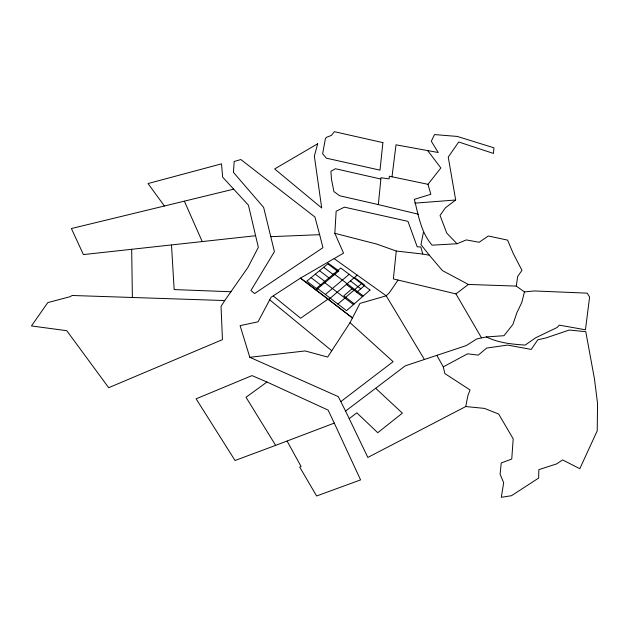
<?xml version="1.0" encoding="UTF-8"?>
<svg xmlns="http://www.w3.org/2000/svg" width="629" height="629" viewBox="0 0 629 629"><rect width="100%" height="100%" fill="white"/><g stroke="black" fill="none" stroke-linecap="round" stroke-linejoin="round"><path stroke-width="0.94" d="M345.58 411.059L338.268 396.616L249.799 357.296L240.097 325.657L258.047 321.804L271.036 297.289L300.489 278.128L343.544 253.125L334.84 233.312L336.145 211.234L344.409 207.153L407.954 221.353L417.216 246.827L420.793 246.953L422.782 254.053L429.34 255.193L442.399 270.58L468.393 284.45L516.275 286.093L524.476 291.903L534.351 290.952L587.203 293.145L589.609 297.077L585.45 329.793L559.307 325.138L557.066 327.52L535.696 337.765L525.176 345.077C511.896 344.22 498.483 342.915 486.366 336.932L476.798 338.921L466.278 345.58L405.257 365.842L345.58 411.059L367.839 457.44L465.759 406.538L484.487 408.402L498.655 414.024L513.193 438.822L511.754 459.036L501.234 462.96L500.094 474.18L503.664 482.695L501.305 497.311L511.542 495.691L538.652 478.064L538.856 469.643L556.634 463.903L562.625 459.917L579.82 468.699L597.228 430.802L597.55 403.511L594.46 378.878L585.772 331.672L569.276 330.021L546.003 337.915L537.771 339.817L531.23 349.425L507.572 345.077L486.728 348.041L478.26 355.141L467.591 353.812L443.28 366.856L444.876 373.579L470.075 389.98L467.866 395.625L465.759 406.538M418.332 214.222L378.328 204.598L381.017 177.732L389.06 178.903L389.359 176.238L427.987 184.313L430.841 194.29L414.33 199.346C418.442 215.157 420.911 232.478 432.123 245.168L457.024 243.753L466.293 239.924L479.149 242.267L488.308 236.001L507.564 240.113L513.264 253.534L521.968 270.368L517.675 276.43L516.275 286.093M334.84 233.312L376.928 244.146L396.27 251.026L393.361 278.922L455.946 293.892L481.452 337.773M391.985 176.859L396.018 144.819L438.248 152.517L431.313 141.258L434.49 134.575L457.314 136.438L493.922 147.807L493.474 153.437L458.722 141.989L448.249 157.077L455.679 199.991L445.45 207.782L440.048 215.433L446.755 233.1L457.024 243.753M423.38 232.478L420.99 244.673L429.34 255.193M524.476 291.903L521.826 302.36L516.865 312.778L512.902 324.446L503.971 335.705L486.366 336.932M249.799 357.296L305.183 350.951L327.662 357.068L350.031 322.661L359.969 303.398L386.23 295.819L389.524 292.54L398.023 280.062M224.75 300.544L221.038 306.378L222.454 339.629L108.691 387.7L66.768 330.697L31.45 325.948L47.796 302.588L69.654 296.817L72.28 295.488L224.75 300.544L247.968 267.349L258.338 247.331L248.431 205.18L222.666 177.174L221.51 163.847L148.051 183.542L164.389 206.005L233.689 189.164M427.987 184.313L440.858 167.951L427.783 150.74M356.729 292.312L364.844 285.267L354.481 277.468M337.938 304.074L361.549 283.655M352.036 288.758L343.796 295.866L354.284 303.846M328.542 299.624L357.225 275.125M325.374 294.466L349.15 274.315M316.033 290.04L338.889 270.895L327.316 262.608M349.229 418.655L356.816 412.828L377.754 432.705L402.379 413.151L375.67 388.266M340.926 401.522L393.117 361.667L350.031 322.661M455.946 293.892L468.393 284.45M334.274 423.105L328.126 410.108L266.987 382.023L246.018 397.276L275.644 445.363L334.274 423.105L360.582 479.911L316.599 495.982L299.742 467.119L301.079 466.482L287.099 441.118M328.024 299.105L300.489 278.128L352.641 318.093L328.024 299.105L300.607 318.235L273.418 296.078M275.644 445.363L235.042 460.499L196.114 398.833L251.977 375.607L266.987 382.023M164.389 206.005L71.407 228.539L83.421 254.58L255.272 235.765M414.723 203.159L455.679 199.991M270.981 236.669L319.642 234.688L322.952 247.669L254.603 293.57L250.924 290.488L274.417 251.679L263.653 207.452L233.438 172.354L234.192 161.504L240.86 159.538L314.932 217.021L319.642 234.688M231.016 291.754L174.162 289.568L171.497 245.058M396.27 251.026L422.782 254.053M380.498 178.974L335.414 168.729L330.901 171.3L331.452 179.131L333.913 191.593L339.715 195.768L378.328 204.598M334.148 258.653L386.23 295.819L424.426 359.481M338.056 271.602L327.819 263.873L306.818 281.163L317.165 289.088M350.424 280.935L360.802 288.774M333.936 273.733L363.295 295.945M323.676 267.286L333.936 275.046M346.327 284.434L362.477 296.66M319.508 270.714L329.785 278.521M315.31 274.173L325.61 282.02M323.943 282.091L353.451 304.57M311.08 277.656L321.403 285.542M269.55 299.695L331.75 350.715M436.99 355.629L443.28 366.856M184.391 201.256L202.184 241.457M131.673 249.233L132.381 297.493M382.904 142.618L379.995 170.137L326.325 158.162L322.646 153.759L325.429 138.482L326.522 137.303L331.42 135.4L334.376 131.689L382.904 142.618M317.684 143.774L314.351 156.078L321.71 208.002L274.653 168.942L317.684 143.774M370.025 290.04L346.524 310.647L316.898 287.98L340.776 268.009L370.025 290.04"/></g></svg>
